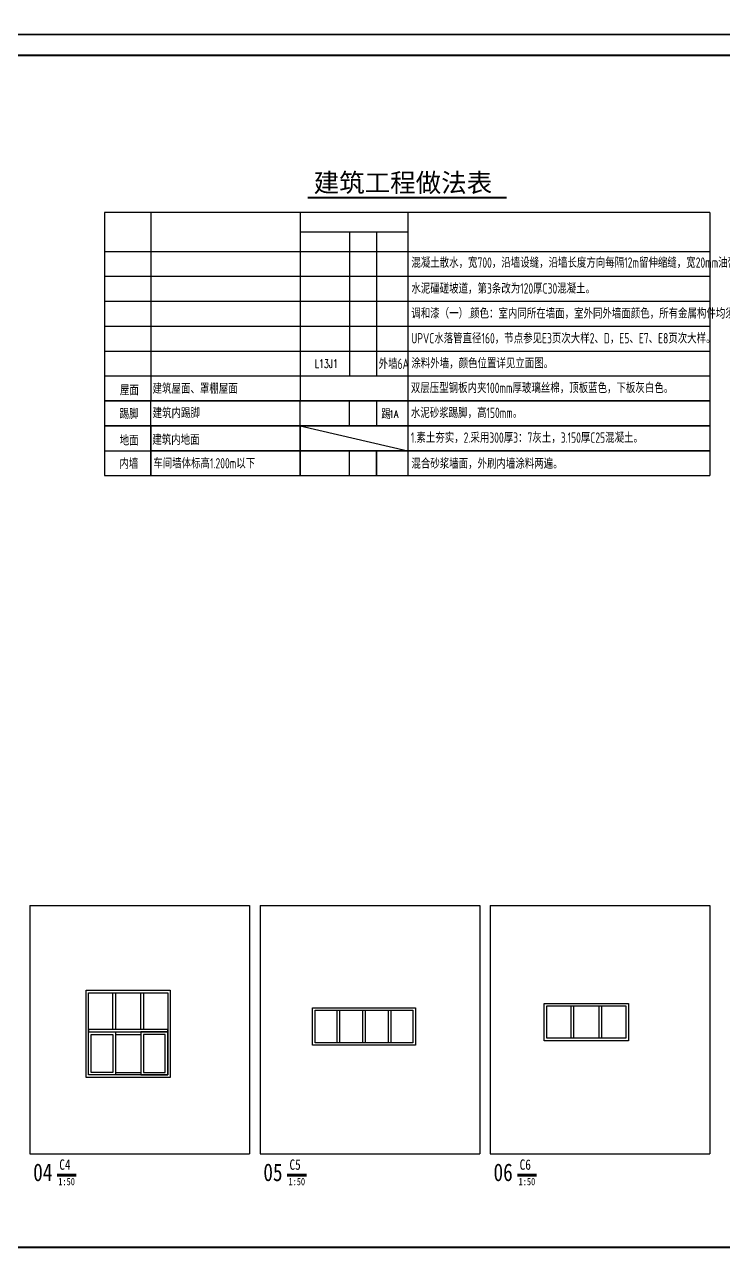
# Model space of a CAD drawing. Extents: x 3335981 to 3441081, y -1359715 to -1003315.
# Drawn here: x 3376963 to 3410588, y -1121645 to -1062240 of the extents above; entities that cross this region are included whole.
import ezdxf

# ---------------------------------------------------------------- set-up
doc = ezdxf.new("R2010")
doc.units = 0
doc.header["$LTSCALE"] = 1000
doc.header["$MEASUREMENT"] = 0
doc.layers.get('0').update_dxf_attribs({"color": 2})
for name, color, linetype in [('DIM_SYMB', 3, 'Continuous'), ('PUB_TAB', 7, 'Continuous'), ('PUB_TEXT', 7, 'Continuous'), ('PUB_TITLE', 4, 'Continuous'), ('总说明文字', 7, 'Continuous'), ('附图框', 251, 'Continuous')]:
    doc.layers.add(name, color=color, linetype=linetype)
doc.styles.add('BIANHAO', font='SIMHEI.TTF', dxfattribs={"width": 0.8})
doc.styles.add('BILI', font='SIMHEI.TTF', dxfattribs={"width": 0.8})
doc.styles.add('GBSTYLE', font='SIMPLEX.shx', dxfattribs={"width": 0.7, "bigfont": 'HZTXT.shx'})
doc.styles.add('TUMING', font='SimSun.ttf', dxfattribs={"width": 0.8, "height": 500})
doc.styles.add('WENZISHUOMING', font='TSSDENG', dxfattribs={"width": 0.7, "bigfont": 'TSSDCHN'})
doc.styles.add('ZONGBIAOTI', font='NSimSun.ttf')

# ---------------------------------------------------------------- blocks, each defined once
blk = doc.blocks.new('C4')
at = {"color": 4, "linetype": 'ByBlock', "ltscale": 0.01}
for p, q in [((3365309, -1109509), (3366129, -1109509)), ((3365309, -1110729), (3366129, -1110729))]:
    blk.add_line(p, q, dxfattribs=at)
for points in [[(3364369, -1108089), (3367069, -1108089), (3367069, -1110889), (3364369, -1110889)], [(3364449, -1108169), (3366989, -1108169), (3366989, -1110809), (3364449, -1110809)], [(3365309, -1109349), (3365229, -1109349), (3365229, -1108169), (3365309, -1108169)], [(3366209, -1109349), (3366129, -1109349), (3366129, -1108169), (3366209, -1108169)], [(3364449, -1109429), (3366989, -1109429), (3366989, -1109349), (3364449, -1109349)], [(3364449, -1109429), (3365309, -1109429), (3365309, -1110809), (3364449, -1110809)], [(3364529, -1109509), (3365229, -1109509), (3365229, -1110729), (3364529, -1110729)], [(3366989, -1109429), (3366129, -1109429), (3366129, -1110809), (3366989, -1110809)], [(3366909, -1109509), (3366209, -1109509), (3366209, -1110729), (3366909, -1110729)]]:
    blk.add_lwpolyline(points, close=True, dxfattribs=at)
blk = doc.blocks.new('C5')
at = {"color": 4, "linetype": 'ByBlock', "ltscale": 0.01}
for points in [[(3371458, -1108229), (3374758, -1108229), (3374758, -1109429), (3371458, -1109429)], [(3371538, -1108309), (3374678, -1108309), (3374678, -1109349), (3371538, -1109349)], [(3372323, -1109349), (3372243, -1109349), (3372243, -1108309), (3372323, -1108309)], [(3373148, -1109349), (3373068, -1109349), (3373068, -1108309), (3373148, -1108309)], [(3373973, -1109349), (3373893, -1109349), (3373893, -1108309), (3373973, -1108309)]]:
    blk.add_lwpolyline(points, close=True, dxfattribs=at)
blk = doc.blocks.new('C6')
at = {"color": 4, "linetype": 'ByBlock', "ltscale": 0.01}
for points in [[(3377254, -1108089), (3379954, -1108089), (3379954, -1109289), (3377254, -1109289)], [(3377334, -1108169), (3379874, -1108169), (3379874, -1109209), (3377334, -1109209)], [(3378194, -1109209), (3378114, -1109209), (3378114, -1108169), (3378194, -1108169)], [(3379094, -1109209), (3379014, -1109209), (3379014, -1108169), (3379094, -1108169)]]:
    blk.add_lwpolyline(points, close=True, dxfattribs=at)

msp = doc.modelspace()

# ---------------------------------------------------------------- linework, layer by layer
at = {"color": 2, "const_width": 100}
msp.add_lwpolyline([(3390588, -1070576), (3400160, -1070576)], dxfattribs=at)
at = {"layer": 'DIM_SYMB', "color": 3, "const_width": 143}
for points in [[(3378515, -1117647), (3379454, -1117647)], [(3389593, -1117647), (3390532, -1117647)], [(3400670, -1117647), (3401610, -1117647)]]:
    msp.add_lwpolyline(points, dxfattribs=at)
at = {"layer": 'PUB_TAB', "color": 151}
for p, q in [((3409945, -1071288), (3380803, -1071288)), ((3380803, -1071288), (3380803, -1083955)), ((3409945, -1071288), (3409945, -1083955)), ((3409945, -1080355), (3380803, -1080355)), ((3409945, -1080355), (3380803, -1080355)), ((3383032, -1083955), (3383032, -1080355)), ((3409945, -1080355), (3383032, -1080355)), ((3390228, -1083955), (3390228, -1080355)), ((3392600, -1081555), (3392600, -1080355)), ((3409945, -1081555), (3380803, -1081555)), ((3409945, -1081555), (3383032, -1081555)), ((3390228, -1081555), (3395408, -1082755)), ((3409945, -1082755), (3383032, -1082755)), ((3392600, -1083955), (3392600, -1082755)), ((3392600, -1082755), (3392600, -1082755))]:
    msp.add_line(p, q, dxfattribs=at)
for points in [[(3383032, -1071288), (3383032, -1074355)], [(3390228, -1071288), (3390228, -1074355)], [(3395408, -1071288), (3395408, -1083955)], [(3390228, -1072221), (3395408, -1072221)], [(3392600, -1072221), (3392600, -1074355)], [(3393894, -1072221), (3393894, -1074355)], [(3380803, -1073155), (3409945, -1073155)], [(3380803, -1074355), (3409945, -1074355)], [(3383032, -1074355), (3409945, -1074355)], [(3383032, -1074355), (3383032, -1077955)], [(3383032, -1074355), (3383032, -1080355)], [(3390228, -1074355), (3390228, -1080355)], [(3392600, -1074355), (3392600, -1079155)], [(3393894, -1074355), (3393894, -1079155)], [(3380803, -1075555), (3406991, -1075555)], [(3380803, -1075555), (3409945, -1075555)], [(3380803, -1075555), (3409945, -1075555)], [(3380803, -1076755), (3409945, -1076755)], [(3380803, -1077955), (3409945, -1077955)], [(3380803, -1077955), (3406991, -1077955)], [(3380803, -1077955), (3409945, -1077955)], [(3380803, -1077955), (3409945, -1077955)], [(3383032, -1077955), (3392600, -1077955)], [(3392600, -1077955), (3409945, -1077955)], [(3380803, -1079155), (3406991, -1079155)], [(3380803, -1079155), (3409945, -1079155)], [(3380803, -1079155), (3409945, -1079155)], [(3380803, -1080355), (3409945, -1080355)], [(3380803, -1080355), (3409945, -1080355)], [(3380803, -1080355), (3409945, -1080355)], [(3380803, -1080355), (3409945, -1080355)], [(3383032, -1080355), (3390228, -1080355)], [(3383032, -1080355), (3392600, -1080355)], [(3392600, -1080355), (3409945, -1080355)], [(3392600, -1080355), (3409945, -1080355)], [(3392600, -1080355), (3392600, -1080355)], [(3393894, -1080355), (3393894, -1080355)], [(3393894, -1080355), (3393894, -1081555)], [(3380803, -1081555), (3409945, -1081555)], [(3383032, -1083955), (3383032, -1081555)], [(3383032, -1081555), (3383032, -1083955)], [(3390228, -1083955), (3390228, -1081555)], [(3390228, -1081555), (3390228, -1083955)], [(3380803, -1082755), (3409945, -1082755)], [(3392600, -1083955), (3392600, -1082755)], [(3393894, -1083955), (3393894, -1082755)], [(3393894, -1082755), (3393894, -1083955)], [(3393894, -1082755), (3393894, -1082755)], [(3393894, -1082755), (3393894, -1083955)], [(3380803, -1083955), (3409945, -1083955)], [(3392600, -1083955), (3409945, -1083955)]]:
    msp.add_lwpolyline(points, dxfattribs=at)
at = {"layer": 'PUB_TITLE', "linetype": 'ByBlock'}
for points in [[(3335981, -1062715), (3441081, -1062715), (3441081, -1003315), (3335981, -1003315)], [(3335981, -1122115), (3441081, -1122115), (3441081, -1062715), (3335981, -1062715)]]:
    msp.add_lwpolyline(points, close=True, dxfattribs=at)
at = {"layer": 'PUB_TITLE', "linetype": 'ByBlock', "const_width": 100}
msp.add_lwpolyline([(3338481, -1121115), (3440081, -1121115), (3440081, -1063715), (3338481, -1063715)], close=True, dxfattribs=at)
at = {"layer": '附图框'}
for p, q in [((3377214, -1104658), (3377214, -1116607)), ((3377214, -1104658), (3387791, -1104658)), ((3387791, -1104658), (3387791, -1116607)), ((3388291, -1104658), (3388291, -1116607)), ((3388291, -1104658), (3398869, -1104658)), ((3398869, -1104658), (3398869, -1116607)), ((3399369, -1104658), (3399369, -1116607)), ((3399369, -1104658), (3409946, -1104658)), ((3409946, -1104658), (3409946, -1116607)), ((3377214, -1116607), (3387791, -1116607)), ((3388291, -1116607), (3398869, -1116607)), ((3399369, -1116607), (3409946, -1116607))]:
    msp.add_line(p, q, dxfattribs=at)

# ---------------------------------------------------------------- block references
at = {"linetype": 'ByBlock', "xscale": 1.5, "yscale": 1.5, "zscale": 1.5}
for name, p in [('C4', (-1666636, 553398)), ('C5', (-1666368, 552762)), ('C6', (-1663914, 552762))]:
    msp.add_blockref(name, p, dxfattribs=at)

# ---------------------------------------------------------------- texts
at = {"layer": 'DIM_SYMB', "color": 7, "style": 'TUMING', "width": 0.8}
for s, p in [('C4', (3378628, -1117382)), ('C5', (3389706, -1117382)), ('C6', (3400783, -1117382))]:
    msp.add_text(s, height=500, dxfattribs=at).set_placement(p)
at = {"layer": 'PUB_TAB', "color": 151}
for s, height, style, width, p in [('混凝土散水，宽700，沿墙设缝，沿墙长度方向每隔12m留伸缩缝，宽20mm油膏嵌缝。', 499.99, 'WENZISHUOMING', 0.7, (3395572, -1073947)), ('水泥礓磋坡道，第3条改为120厚C30混凝土。', 499.99, 'WENZISHUOMING', 0.7, (3395572, -1075190)), ('调和漆（一）.颜色：室内同所在墙面，室外同外墙面颜色，所有金属构件均须先除锈。', 499.99, 'WENZISHUOMING', 0.7, (3395572, -1076390)), ('UPVC水落管直径160，节点参见E3页次大样2、D，E5、E7、E8页次大样。', 499.99, 'WENZISHUOMING', 0.7, (3395572, -1077590)), ('L13J1', 400, 'GBSTYLE', 0.7, (3390924, -1078770)), ('外墙6A', 500, 'WENZISHUOMING', 0.7, (3394001, -1078818)), ('涂料外墙，颜色位置详见立面图。', 499.99, 'WENZISHUOMING', 0.7, (3395572, -1078790)), ('屋面', 500, 'WENZISHUOMING', 0.7, (3381547, -1080087)), ('建筑屋面、罩棚屋面', 500, 'WENZISHUOMING', 0.7, (3383121, -1080009)), ('双层压型钢板内夹100mm厚玻璃丝棉，顶板蓝色，下板灰白色。', 499.99, 'WENZISHUOMING', 0.7, (3395549, -1079980)), ('踢脚', 500, 'WENZISHUOMING', 0.7, (3381536, -1081228)), ('建筑内踢脚', 500, 'WENZISHUOMING', 0.7, (3383121, -1081188)), ('踢', 500, 'WENZISHUOMING', 0.7, (3394128, -1081236)), ('1A', 350, 'GBSTYLE', 0.8, (3394500, -1081165)), ('水泥砂浆踢脚，高150mm。', 499.99, 'WENZISHUOMING', 0.7, (3395549, -1081180)), ('地面', 500, 'WENZISHUOMING', 0.7, (3381536, -1082505)), ('建筑内地面', 500, 'WENZISHUOMING', 0.7, (3383106, -1082474)), ('1.素土夯实，2.采用300厚3：7灰土，3.150厚C25混凝土。', 499.99, 'WENZISHUOMING', 0.7, (3395549, -1082376)), ('内墙', 500, 'WENZISHUOMING', 0.7, (3381526, -1083627)), ('车间墙体标高1.200m以下', 499.99, 'WENZISHUOMING', 0.7, (3383152, -1083611)), ('混合砂浆墙面，外刷内墙涂料两遍。', 499.99, 'WENZISHUOMING', 0.7, (3395575, -1083623))]:
    msp.add_text(s, height=height, dxfattribs=dict(at, style=style, width=width)).set_placement(p)
at = {"layer": 'PUB_TEXT', "width": 0.8}
for s, height, style, p in [('04', 850, 'BIANHAO', (3377372, -1117926)), ('05', 850, 'BIANHAO', (3388449, -1117926)), ('06', 850, 'BIANHAO', (3399527, -1117926)), ('1:50', 350, 'BILI', (3378581, -1118125)), ('1:50', 350, 'BILI', (3389659, -1118125)), ('1:50', 350, 'BILI', (3400736, -1118125))]:
    msp.add_text(s, height=height, dxfattribs=dict(at, style=style)).set_placement(p)
at = {"layer": '总说明文字', "color": 6, "style": 'ZONGBIAOTI'}
msp.add_text('建筑工程做法表', height=900, dxfattribs=at).set_placement((3390871, -1070300))

doc.saveas('drawing.dxf')
